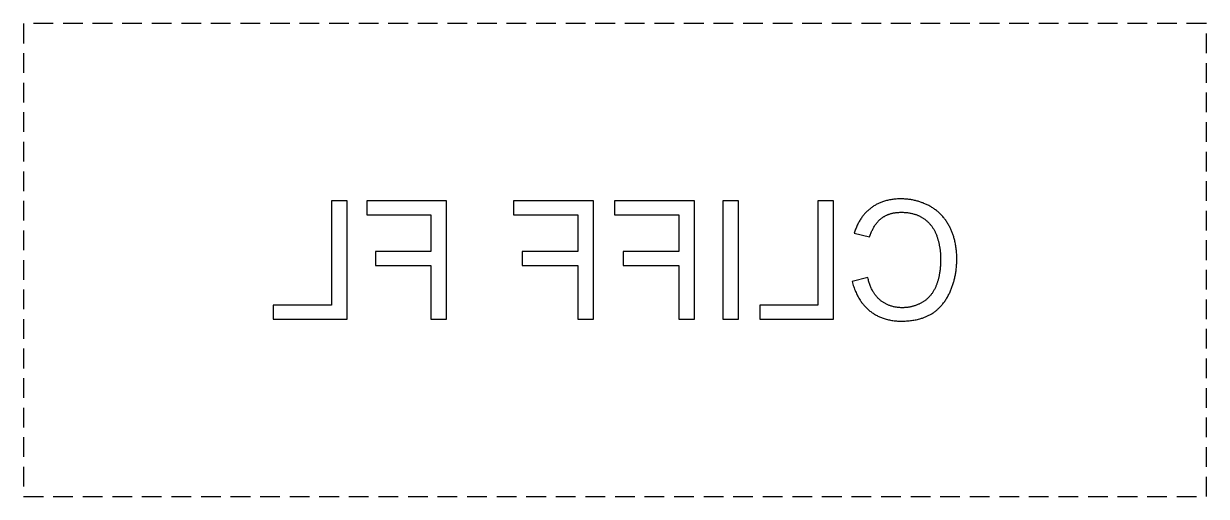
# Model space of a CAD drawing. Header units: millimetres. Extents: x -123 to 145, y -56 to 58.
# Drawn here: x 51 to 81, y 46 to 58 of the extents above.
import ezdxf

# ---------------------------------------------------------------- set-up
doc = ezdxf.new("R2010")
doc.units = ezdxf.units.MM
doc.linetypes.add('DASHED', pattern=[0.75, 0.5, -0.25])
doc.layers.get('0').update_dxf_attribs({"linetype": 'CONTINUOUS'})

msp = doc.modelspace()

# ---------------------------------------------------------------- linework, layer by layer
at = {"linetype": 'DASHED'}
for p, q in [((81, 58), (51, 58)), ((51, 58), (51, 46)), ((81, 46), (81, 58)), ((51, 46), (81, 46))]:
    msp.add_line(p, q, dxfattribs=at)
for p, q in [((59.205, 53.5), (58.808, 53.5)), ((58.808, 53.5), (58.808, 50.854)), ((59.205, 50.5), (59.205, 53.5)), ((61.728, 53.5), (59.704, 53.5)), ((59.704, 53.5), (59.704, 53.146)), ((61.728, 50.5), (61.728, 53.5)), ((65.453, 53.5), (63.429, 53.5)), ((63.429, 53.5), (63.429, 53.146)), ((65.453, 50.5), (65.453, 53.5)), ((68.013, 53.5), (65.989, 53.5)), ((65.989, 53.5), (65.989, 53.146)), ((68.013, 50.5), (68.013, 53.5)), ((69.13, 53.5), (68.733, 53.5)), ((68.733, 53.5), (68.733, 50.5)), ((69.13, 50.5), (69.13, 53.5)), ((71.545, 53.5), (71.148, 53.5)), ((71.148, 53.5), (71.148, 50.854)), ((71.545, 50.5), (71.545, 53.5)), ((59.704, 53.146), (61.331, 53.146)), ((61.331, 53.146), (61.331, 52.217)), ((63.429, 53.146), (65.056, 53.146)), ((65.056, 53.146), (65.056, 52.217)), ((65.989, 53.146), (67.616, 53.146)), ((67.616, 53.146), (67.616, 52.217)), ((72.069, 52.677), (72.459, 52.585)), ((61.331, 52.217), (59.923, 52.217)), ((59.923, 52.217), (59.923, 51.863)), ((65.056, 52.217), (63.648, 52.217)), ((63.648, 52.217), (63.648, 51.863)), ((67.616, 52.217), (66.208, 52.217)), ((66.208, 52.217), (66.208, 51.863)), ((59.923, 51.863), (61.331, 51.863)), ((61.331, 51.863), (61.331, 50.5)), ((63.648, 51.863), (65.056, 51.863)), ((65.056, 51.863), (65.056, 50.5)), ((66.208, 51.863), (67.616, 51.863)), ((67.616, 51.863), (67.616, 50.5)), ((72.414, 51.552), (72.017, 51.452)), ((58.808, 50.854), (57.33, 50.854)), ((57.33, 50.854), (57.33, 50.5)), ((71.148, 50.854), (69.67, 50.854)), ((69.67, 50.854), (69.67, 50.5)), ((57.33, 50.5), (59.205, 50.5)), ((61.331, 50.5), (61.728, 50.5)), ((65.056, 50.5), (65.453, 50.5)), ((67.616, 50.5), (68.013, 50.5)), ((68.733, 50.5), (69.13, 50.5)), ((69.67, 50.5), (71.545, 50.5))]:
    msp.add_line(p, q)
for points in [[(73.253, 53.551), (72.803, 53.551), (72.496, 53.322)], [(73.982, 53.369), (73.65, 53.551), (73.253, 53.551)], [(72.496, 53.322), (72.189, 53.093), (72.069, 52.677)], [(72.762, 53.062), (72.961, 53.211), (73.262, 53.211)], [(73.262, 53.211), (73.607, 53.211), (73.841, 53.046)], [(74.491, 52.839), (74.311, 53.189), (73.982, 53.369)], [(72.459, 52.585), (72.564, 52.913), (72.762, 53.062)], [(73.841, 53.046), (74.072, 52.88), (74.166, 52.6)], [(74.67, 52.023), (74.67, 52.491), (74.491, 52.839)], [(74.166, 52.6), (74.26, 52.321), (74.26, 52.025)], [(74.26, 52.025), (74.26, 51.642), (74.15, 51.355)], [(74.512, 51.218), (74.67, 51.593), (74.67, 52.023)], [(72.017, 51.452), (72.142, 50.962), (72.468, 50.705)], [(72.727, 50.981), (72.496, 51.173), (72.414, 51.552)], [(74.15, 51.355), (74.037, 51.071), (73.802, 50.93)], [(74.049, 50.645), (74.352, 50.844), (74.512, 51.218)], [(72.468, 50.705), (72.791, 50.449), (73.26, 50.449)], [(73.292, 50.789), (72.959, 50.789), (72.727, 50.981)], [(73.802, 50.93), (73.567, 50.789), (73.292, 50.789)], [(73.26, 50.449), (73.745, 50.449), (74.049, 50.645)]]:
    msp.add_open_spline(points, degree=2)

doc.saveas('drawing.dxf')
